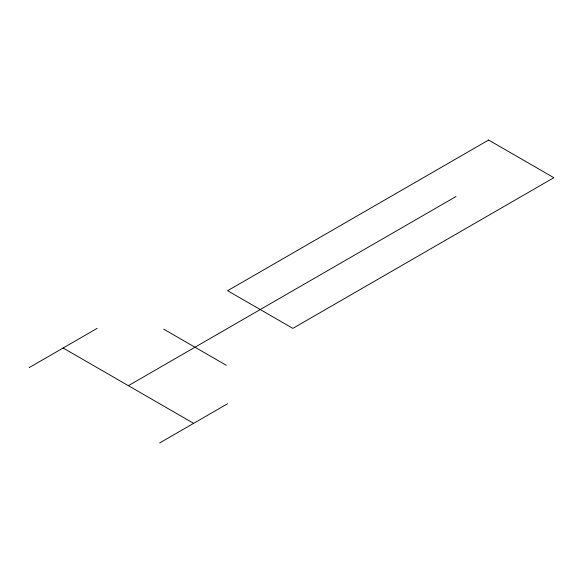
<?xml version="1.0" encoding="UTF-8"?>
<svg xmlns="http://www.w3.org/2000/svg" width="583" height="583" viewBox="0 0 583 583"><rect width="100%" height="100%" fill="white"/><g stroke="black" fill="none" stroke-linecap="round" stroke-linejoin="round"><path stroke-width="0.87" d="M29.15 367.625L97.113 328.382M128.384 385.676L455.979 196.537M159.647 442.963L227.61 403.728M163.721 329.169L226.248 365.271M63.132 348.007L193.629 423.345M488.605 140.037L227.61 290.713L292.863 328.382L553.85 177.706L488.605 140.037"/></g></svg>
